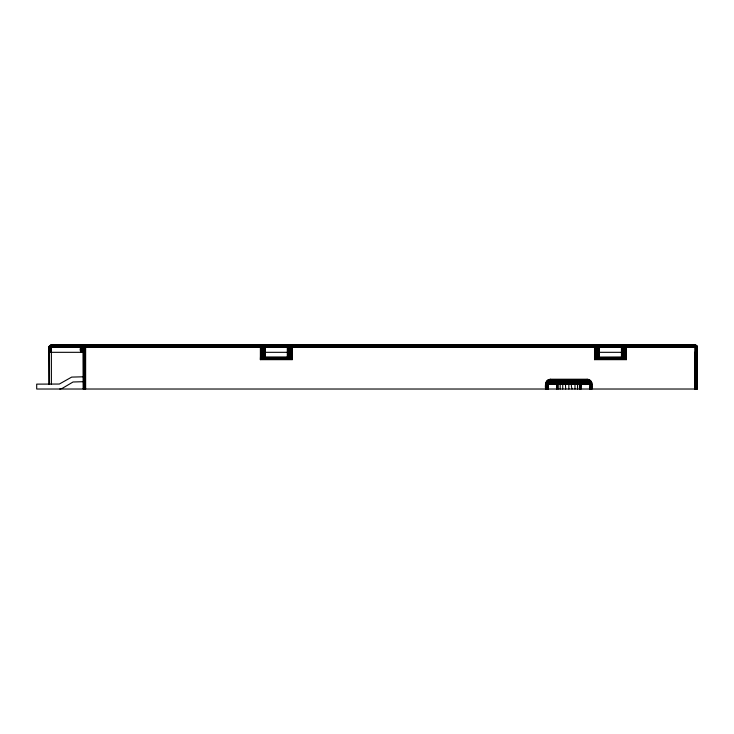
<?xml version="1.0" encoding="UTF-8"?>
<svg xmlns="http://www.w3.org/2000/svg" width="734" height="734" viewBox="0 0 734 734"><rect width="100%" height="100%" fill="white"/><g stroke="black" fill="none" stroke-linecap="round" stroke-linejoin="round"><path stroke-width="1.1" d="M83.41 376.79L71.675 377.102L59.335 384.047L36.7 384.13L36.7 389.02L697.3 389.02L697.291 347.2L696.584 345.696L694.96 344.98L51.38 344.98L49.646 345.696L49.013 346.797L49.646 347.43L51.38 346.797L81.373 347.43L83.19 346.769L83.905 347.43L85.63 346.797L260.387 346.797L261.02 347.43L260.387 359.66L262.809 357.238C261.524 353.935 265.781 345.953 260.387 344.98L260.387 359.66L292.196 359.66L292.196 344.98L290.462 345.696L289.829 346.797L289.866 357.33L262.726 357.33C261.276 354.045 265.598 346.255 260.552 344.98M289.866 357.33L289.829 347.43L289.774 357.238L262.809 357.238L262.754 346.797L289.829 346.797L290.462 347.43L290.783 358.256L261.799 358.256L261.616 347.43L260.387 346.797L262.121 347.43L262.754 346.797L262.24 357.807L290.343 357.807L290.077 346.2M597.072 347.43L596.274 345.696L594.54 344.98L594.54 359.66L596.87 357.33C595.357 354.063 599.834 346.164 594.705 344.98M597.072 357.21L596.907 346.797L596.87 357.33L623.928 357.238L623.983 347.43L624.01 357.33L626.35 359.66L626.35 344.98C621.092 346.053 625.258 353.953 623.928 357.238L623.983 346.797L596.907 346.797L596.274 347.43L595.944 358.256L624.937 358.256L625.12 347.43L626.35 346.797L694.85 346.797L696.584 347.43L697.217 346.797L696.832 345.989M596.659 346.2L596.393 357.807L624.496 357.807L624.23 346.2M261.02 347.43L261.176 358.871L291.407 358.871L291.563 347.43L292.196 346.797L594.54 346.797L596.274 347.43L594.54 346.2M595.944 358.256L595.76 347.43L594.54 346.797L595.173 347.43L595.329 358.871L625.561 358.871L625.717 347.43L626.35 346.797L624.616 347.43L623.983 346.797L623.928 357.238M290.783 358.256L290.976 347.43L292.196 346.797L290.462 347.43L292.196 346.2M589.65 389.02C592.054 381.469 586.879 380.974 581.025 381.763C574.878 381.368 569.336 380.313 572.015 389.02M596.393 357.807L596.659 347.43L596.696 357.504L624.194 357.504L624.23 347.43L624.496 357.807M261.799 358.256L262.506 346.2M261.176 358.871L261.616 347.43M595.329 358.871L595.76 347.43M556.62 389.02C556.363 386.864 557.858 382.405 554.638 381.698C557.198 381.331 557.95 386.79 557.033 389.02M85.63 389.02L85.63 344.98L83.015 346.632L82.859 352.32M580.667 389.02L580.851 383.185L581.667 382.13L583.291 381.68L581.2 383.396L581.08 389.02M595.173 347.43L594.54 359.66L626.35 359.66L625.717 347.43M51.38 384.433L51.38 344.98L85.63 344.98L82.034 345.769L82.667 346.668L85.63 344.98C81.667 345.375 78.813 347.072 80.74 352.32M81.373 352.32C79.942 348.843 81.593 344.622 85.63 344.98C81.768 344.879 81.905 349.733 82.474 352.32M84.263 345.375L84.85 345.108L83.217 347.063L83.107 352.32M547.968 389.02L548.426 382.827L589.356 382.964L587.2 381.68L550.5 381.597C546.802 381.845 548.225 386.754 548.05 389.02M556.62 384.13L548.05 384.13L549.527 381.882L555.62 381.68L556.895 382.13L557.785 383.653L557.033 384.13L556.528 383.478L548.215 383.249C549.445 380.496 556.289 380.551 556.601 383.836L548.096 383.698L572.125 382.763L589.356 382.964L581.328 383.056L581.099 383.836C584.301 385.295 593.742 384.185 587.2 381.597M81.96 352.32L82.052 346.998L84.41 345.108M51.38 347.43L80.768 347.164C84.025 347.476 82.456 346.824 84.85 345.108M84.74 345.127L83.245 345.292M49.261 384.524L49.013 346.797L48.93 347.43L697.3 347.43L696.768 345.907L695.401 345.044M545.61 389.02C544.903 385.295 545.518 379.249 550.5 379.23L587.2 379.23C592.182 379.249 592.797 385.295 592.09 389.02M581.273 383.185L589.53 383.396L581.117 383.754L589.622 383.763L589.319 382.9L589.567 383.497L591.925 382.864M590.659 380.671L588.934 382.396L587.833 381.763L588.466 379.405M580.667 384.13L582.429 381.9L587.833 381.763M696.584 389.02L696.97 346.2L694.96 344.98L681.024 344.98L682.143 345.246M572.061 383.185L556.601 383.836M588.42 382.01L589.65 379.891M83.19 346.769L83.19 347.43L80.859 346.888L51.38 346.797L50.16 347.43L50.16 352.32M556.528 383.478L548.096 383.698L556.583 383.754L555.821 382.295L549.105 382.12L588.604 382.13L581.879 382.295L581.08 384.13M82.869 347.191L83.905 345.696L85.63 344.98M647.296 345.31L647.755 344.98M83.217 345.485L51.38 345.31L84.291 345.072L82.529 345.852L49.646 345.696M262.809 357.238L262.754 347.43M82.933 346.861L83.584 346.09L82.566 346.898L49.261 346.2L49.646 352.32M83.217 347.063L81.96 347.43M220.815 345.31L221.42 344.98M555.271 381.763L550.5 381.68L548.766 382.396L547.041 380.671M49.646 347.43L51.38 346.2L81.584 346.769L83.905 345.696L696.584 345.696M575.878 381.763L574.988 383.653L574.97 389.02M549.105 382.12L589.053 382.524L581.493 382.763M83.905 389.02L83.905 347.43L85.63 346.2M626.35 346.2L624.616 347.43L624.937 358.256M648.232 345.31L649.003 344.98M226.136 345.31L226.999 344.98M589.393 382.864L591.439 381.68M650.81 344.98L649.434 345.31M82.483 347.21L83.153 346.916M288.572 344.98L287.957 346.797L287.939 357.21M622.716 344.98L622.111 346.797L622.083 357.21M578.796 381.763L577.53 383.653L577.502 389.02M650.177 345.063L649.59 345.31L650.333 345.026M648.966 345.31L649.975 344.98M82.951 345.375L51.38 345.696L82.428 346.375L83.694 345.852M230.219 345.31L231.274 344.98M649.59 345.31L650.599 344.98M232.779 345.31L233.963 344.98M84.639 345.127L81.245 346.347L82.236 346.632M233.66 345.31L234.88 344.98M527.26 345.31L528.48 345.31M581.025 381.763L579.484 383.653L579.447 389.02M84.997 345.063L83.447 345.934L82.034 345.769M83.401 346.264L80.859 346.888M84.291 345.072L82.529 345.852L84.529 345.127M549.527 381.882L550.5 381.68L550.5 379.23M582.429 381.763L587.989 381.808L582.429 381.909L587.2 381.68L587.2 379.23M557.785 383.653L560.198 384.13L560.198 389.02M289.747 344.98L288.572 346.797L288.526 357.21M623.9 344.98L622.716 346.797L622.68 357.21M560.198 384.13L562.317 383.653L562.73 384.13L562.73 389.02M290.765 344.98L289.095 346.797L289.031 357.21M624.909 344.98L623.239 346.797L623.184 357.21M562.73 384.13L589.622 383.763L580.989 383.653M582.034 381.909L582.658 381.808M291.545 344.98L289.49 346.797L289.425 357.21M625.689 344.98L623.643 346.797L623.57 357.21M292.031 344.98C286.884 346.136 291.022 353.935 289.664 357.21L292.196 359.66L291.563 347.43M626.185 344.98C621.037 346.136 625.175 353.935 623.817 357.21M564.785 381.68L565.345 382.763L572.281 382.13M59.812 389.02L62.326 388.323L73.033 381.992L83.456 381.68M82.905 346.998L51.38 346.797L50.747 347.43L50.747 352.32M565.07 381.909L582.759 381.763M556.5 383.185L548.426 382.827L556.078 382.579L548.729 382.442L555.656 382.13M581.126 383.653L589.53 383.396L581.2 383.396M556.372 383.056L548.215 383.249L556.5 383.396M554.638 381.698L550.014 381.726L572.492 381.763M694.96 344.98L686.767 345.044L695.749 345.154L686.226 344.98M689.96 345.31L695.483 345.063L50.747 345.063M548.096 383.698L556.638 383.653M51.38 346.2L81.538 346.09M549.537 345.347L649.838 345.182M548.729 382.442L589.356 382.964M686.767 345.044L695.428 345.044M50.16 345.31L696.08 345.31M696.97 346.2L83.511 346.2L83.905 347.43M48.93 352.32L83.346 352.32M264.901 352.32L287.765 352.32M599.054 352.32L621.992 352.32M697.3 352.32L694.768 352.32L694.768 389.02M596.87 357.33L624.01 357.33M545.61 384.13L592.09 384.13M564.951 381.763L572.382 381.909M690.446 345.026L694.85 345.063L689.96 344.98M582.796 381.763L587.989 381.808M548.426 382.827L556.299 382.919M687.318 345.246L695.96 345.246M694.85 345.31L690.933 345.182L691.355 345.42M572.025 383.653L565.345 382.763M565.171 382.13L572.125 382.763M82.428 346.375L83.63 345.925L82.41 345.925M679.289 344.98L680.4 345.246M132.12 344.98L133.34 345.31M133.037 344.98L134.221 345.31M550.61 344.98L551.766 345.31M595.191 344.98L597.247 346.797L597.311 357.21M261.047 344.98L263.093 346.797L263.167 357.21M135.726 344.98L136.781 345.31M551.206 344.98L552.207 345.31M499.12 344.98L500.524 345.43M551.326 344.98L552.298 345.31M557.895 381.68L558.95 382.13L559.693 383.653M555.482 382.029L556.033 382.13M595.971 344.98L597.641 346.797L597.705 357.21M261.827 344.98L263.497 346.797L263.552 357.21M140.001 344.98L140.864 345.31M552.069 344.98L552.849 345.31M552.408 344.98L553.106 345.31M561.033 381.68L562.317 383.653M596.99 344.98L598.164 346.797L598.21 357.21M262.836 344.98L264.02 346.797L264.057 357.21M145.58 344.98L146.185 345.31M545.775 382.864L548.133 383.497M553.142 344.98L553.665 345.31M549.94 345.31L548.784 345.31M598.164 344.98L598.779 346.797L598.797 357.21M264.02 344.98L264.625 346.797L264.653 357.21M546.261 381.68L548.381 382.9M694.85 346.2L696.584 347.43M260.387 346.2L262.121 347.43L262.24 357.807M548.05 379.891L549.28 382.01M697.162 346.622L696.97 389.02M549.234 379.405L549.867 381.763M697.291 347.2L697.217 389.02M565.409 383.185L565.685 389.02M625.12 347.43L625.561 358.871M290.976 347.43L291.407 358.871M290.343 357.807L290.077 347.43L290.04 357.504L262.543 357.504L262.506 347.43L262.726 357.33M289.774 357.238L289.829 346.797L289.747 357.21M696.08 389.02L696.08 347.43L694.85 346.797L695.483 347.43L695.483 389.02M694.85 344.98L694.85 389.02M621.45 344.98L621.45 357.21M599.43 344.98L599.43 357.21M591.457 389.02C591.999 385.68 591.852 379.928 587.2 379.863L550.5 379.863C545.848 379.928 545.701 385.68 546.243 389.02M590.87 389.02C591.228 386.038 591.521 380.561 587.2 380.46L550.5 380.46C546.179 380.561 546.472 386.038 546.83 389.02M590.365 389.02C590.531 386.35 591.237 381.12 587.2 380.964L550.5 380.964C546.463 381.12 547.169 386.35 547.335 389.02M589.971 389.02C589.989 386.579 591.008 381.561 587.2 381.35L550.5 381.35C546.692 381.561 547.711 386.579 547.729 389.02M568.85 381.68L568.85 389.02M558.253 384.13L558.253 389.02M287.306 344.98L287.306 357.21M265.286 344.98L265.286 357.21M84.997 389.02L84.997 347.43L85.63 346.797L84.41 347.43L84.41 389.02M83.511 389.02L83.272 346.797L83.19 389.02M49.013 346.797L49.013 384.524"/></g></svg>
